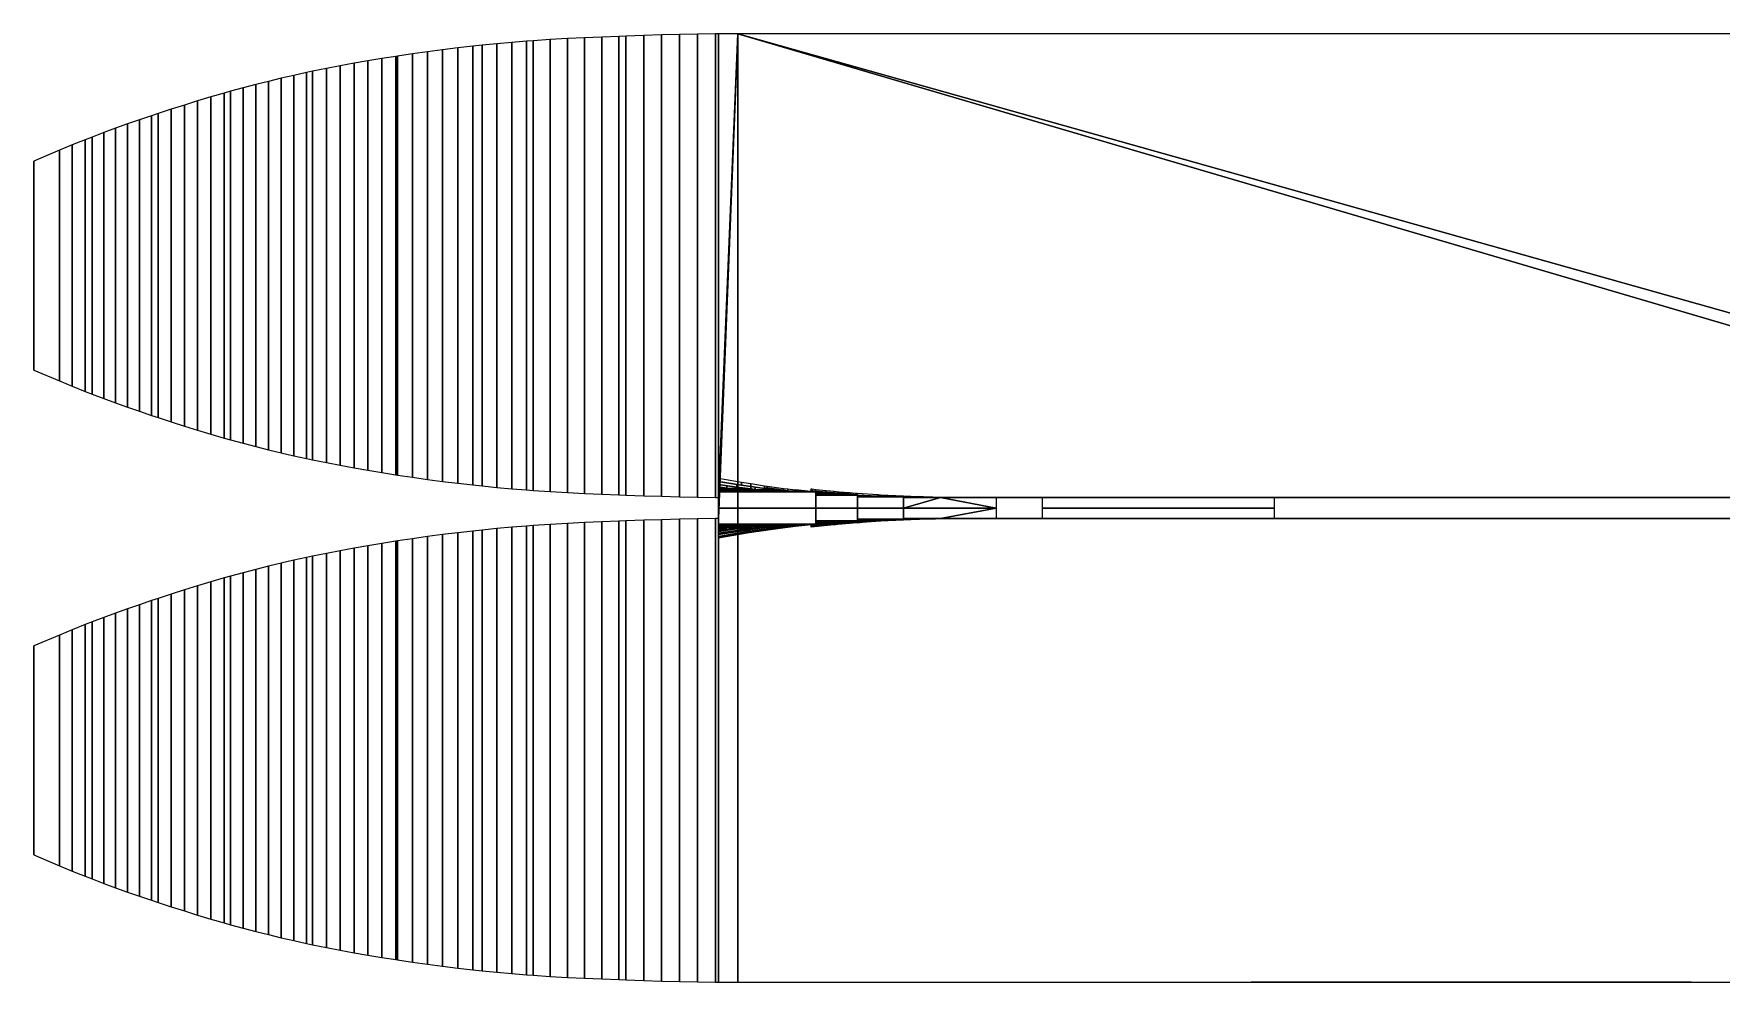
# Model space of a CAD drawing. Header units: millimetres. Extents: x -6 to 280, y -45 to 45.
# Drawn here: x -5.5 to 153.7, y -44.7 to 44.7 of the extents above; entities that cross this region are included whole.
import ezdxf

# ---------------------------------------------------------------- set-up
doc = ezdxf.new("R2010")
doc.units = ezdxf.units.MM
doc.header["$LTSCALE"] = 11.19290774743178

msp = doc.modelspace()

# ---------------------------------------------------------------- meshes
at = {"linetype": 'Continuous', "lineweight": 0}
mesh = msp.add_polyface(dxfattribs=at)
corners = [(34.48882139, 2.339723823000009, 24.98999999999999), (35.91388405999998, 2.178110616000015, 24.99), (35.91388405999999, 43.56188938000003, 24.99), (34.48882139, 43.40027618000001, 24.98999999999999), (35.91388405999999, -43.56188937999999, 24.99), (36.80500030999998, -43.65636467, 24.98999999999999), (36.80500030999998, -2.08363526799999, 24.99), (35.91388405999997, -2.178110615999985, 24.98999999999999), (36.80500030999998, 2.083635328000012, 24.99), (36.80500030999998, 43.65636473000001, 24.98999999999999), (38.19453858999999, -43.79345785999999, 24.98999999999999), (38.19453858999999, -1.946542143999991, 24.99), (38.19453858999999, 1.946542143999999, 24.99), (38.19453858999999, 43.79345786000001, 24.99), (39.58522799999999, -43.91809777000001, 24.99), (39.58522799999999, -1.821902225999986, 24.99), (39.58522799999999, 1.821902226000007, 24.98999999999999), (39.58522799999999, 43.91809777000001, 24.99), (40.97694049999998, -44.03014232, 24.99000000000001), (40.97694049999999, -1.709857683999982, 24.99), (40.97694049999999, 1.709857684000021, 24.99), (40.97694049999999, 44.03014232000002, 24.99), (41.60499953999999, -44.07652210999998, 24.99), (41.60499953999999, -1.663477893999985, 24.99), (41.60499953999999, 1.663477894000005, 24.99), (41.60499953999999, 44.07652211000001, 24.99), (43.22098245999999, -44.18427072999997, 24.98999999999999), (43.22098245999998, -1.555729268999981, 24.98999999999999), (43.22098245999998, 1.555729269000012, 24.98999999999999), (43.22098245999998, 44.18427073000002, 24.98999999999999), (44.83790375, -44.27735811000001, 24.98999999999999), (44.83790374999999, -1.46264188899999, 24.98999999999999), (44.83790375, 1.462641888999995, 24.98999999999999), (44.83790375, 44.27735811000004, 24.98999999999999), (46.45557510000001, -44.35835002000001, 24.99), (46.45557509999999, -1.381649978999992, 24.98999999999999), (46.45557509999999, 1.381649978999997, 24.98999999999999), (46.4555751, 44.35835002000002, 24.99), (48.07380822999997, -44.42981222999999, 24.98999999999999), (48.07380822999996, -1.310187767999988, 24.98999999999999), (48.07380822999997, 1.310187768000006, 24.98999999999999), (48.07380822999997, 44.42981223, 24.98999999999999), (49.69241484999997, -44.49431051999998, 24.98999999999999), (49.69241484999997, -1.245689483999987, 24.98999999999999), (49.69241484999998, 1.245689484000025, 24.98999999999999), (49.69241484999998, 44.49431052000003, 24.98999999999999), (50.34299849999999, -44.51884936999999, 24.99), (50.34299849999999, -1.221150630999994, 24.99000000000001), (50.34299849999998, 1.221150631000016, 24.98999999999999), (50.34299849999999, 44.51884936999999, 24.99), (52.03616521999999, -44.57965440000002, 24.99), (52.03616521999999, -1.160345596999985, 24.98999999999999), (52.03616521999999, 1.160345597000012, 24.98999999999999), (52.03616521999999, 44.57965440000003, 24.98999999999999), (53.72946684999998, -44.63418595999998, 24.99), (53.72946684999998, -1.105814043999994, 24.98999999999999), (53.72946684999999, 1.105814044000012, 24.99), (53.72946684999999, 44.63418596000002, 24.99), (55.42291864000001, -44.67985313000001, 24.99), (55.42291863999999, -1.060146866999984, 24.99), (55.42291864000001, 1.060146867000013, 24.99), (55.42291864, 44.67985313000004, 24.99), (57.11653579999999, -44.71406503999999, 24.99), (57.11653579999998, -1.025934962999993, 24.99), (57.11653579999999, 1.025934963000025, 24.99), (57.11653579999999, 44.71406504000001, 24.99), (58.81033355, -44.73423077, 24.98999999999999), (58.81033355, -1.005769226999996, 24.98999999999999), (58.81033354999999, 1.005769227000015, 24.98999999999999), (58.81033354999999, 44.73423076999999, 24.98999999999999), (59.08000183, -44.73597300000001, 24.99000000000001), (59.08000182999999, -1.004026990999988, 24.99), (59.08000182999999, 1.004027002000009, 24.99), (59.08000182999999, 44.73597301000002, 24.99)]
mesh.append_faces([[corners[k] for k in face] for face in [(0, 1, 2, 3), (4, 5, 6, 7), (1, 8, 9, 2), (5, 10, 11, 6), (8, 12, 13, 9), (10, 14, 15, 11), (12, 16, 17, 13), (14, 18, 19, 15), (16, 20, 21, 17), (18, 22, 23, 19), (20, 24, 25, 21), (22, 26, 27, 23), (24, 28, 29, 25), (26, 30, 31, 27), (28, 32, 33, 29), (30, 34, 35, 31), (32, 36, 37, 33), (34, 38, 39, 35), (36, 40, 41, 37), (38, 42, 43, 39), (40, 44, 45, 41), (42, 46, 47, 43), (44, 48, 49, 45), (46, 50, 51, 47), (48, 52, 53, 49), (50, 54, 55, 51), (52, 56, 57, 53), (54, 58, 59, 55), (56, 60, 61, 57), (58, 62, 63, 59), (60, 64, 65, 61), (62, 66, 67, 63), (64, 68, 69, 65), (66, 70, 71, 67), (68, 72, 73, 69)]])
mesh = msp.add_polyface(dxfattribs=at)
corners = [(59.08000183, -44.73597300000001, 24.99000000000001), (59.0804, -44.73597377, 24.99), (59.08039999999999, -1.004026216999989, 24.99), (59.08000182999999, -1.004026990999988, 24.99), (59.08000182999999, 1.004027002000009, 24.99), (59.0804, 1.00402700200001, 24.99), (59.0804, 44.73597378000002, 24.99), (59.08000182999999, 44.73597301000002, 24.99), (60.90715626, -44.73952492, 24.99), (60.90715626, 44.73952492000002, 24.99), (59.08039999999999, -1.004026216999989, 24.99), (59.0804, 1.00402700200001, 24.99), (216.3571999999999, -44.73949956388365, 24.99), (216.3571999999999, -1.00050079299998, 24.99000000000001), (216.3571999999999, -1.00050079299998, 24.99000000000001), (216.3571999999999, 1.000500793000015, 24.99), (216.3571999999999, 1.000500793000015, 24.99), (216.3571999999999, 44.73949956388415, 24.99), (218.5267448, -44.73949920999998, 24.99), (218.5267448, -1.00050079299998, 24.99000000000001), (218.5267448, 1.000500793000015, 24.99), (218.5267448, 44.73949921000049, 24.99), (218.5267477999999, -44.73949919463588, 24.99), (218.5267478, -1.000500792999985, 24.98999999999999), (218.5267478, 1.000500808364094, 24.98999999999999), (218.5267478, 44.73949921000003, 24.98999999999999), (219.7589052999999, -44.73318885999998, 24.98999999999999), (219.7589052999999, -1.006811137999999, 24.99), (219.7589052999999, 1.006811137999997, 24.99), (219.7589052999999, 44.73318886000002, 24.98999999999999), (220.9911949999999, -44.71422414999999, 24.98999999999999), (220.9911949999999, -1.025775847999987, 24.99), (220.9911949999999, 1.025775847999989, 24.99), (220.9911949999999, 44.71422415000001, 24.99), (222.2234324999999, -44.68258554999998, 24.99), (222.2234325, -1.057414447999992, 24.99), (222.2234325, 1.057414448000004, 24.99), (222.2234325, 44.68258555000001, 24.99), (223.4554359, -44.63825353999999, 24.99), (223.4554359, -1.101746463999985, 24.99000000000001), (223.4554359, 1.101746464000009, 24.99), (223.4554359, 44.63825353999999, 24.99), (224.6870236, -44.58120858000001, 24.99), (224.6870236, -1.158791417999995, 24.99), (224.6870236, 1.158791418000014, 24.99), (224.6870236, 44.58120858000001, 24.99), (225.0950012, -44.55949852000001, 24.99), (225.0950012, -1.180501483999985, 24.99), (225.0950012, 1.180501479000003, 24.99), (225.0950012, 44.55949851999999, 24.99), (226.3145989999999, -44.48623849999998, 24.98999999999999), (226.3145989999998, -1.253761500999985, 24.98999999999999), (226.3145989999999, 1.253761501000021, 24.98999999999999), (226.3145989999999, 44.48623850000001, 24.98999999999999), (227.5333789, -44.40045206000001, 24.99000000000001), (227.5333789000001, -1.339547943999989, 24.99000000000001), (227.5333789, 1.339547944000012, 24.99000000000001), (227.5333789, 44.40045206000002, 24.99), (228.7511635999999, -44.30211866, 24.99), (228.7511635999999, -1.437881338999981, 24.99), (228.7511635999999, 1.437881339000008, 24.99), (228.7511635999999, 44.30211866, 24.99), (229.9677757, -44.19121778, 24.99), (229.9677756999999, -1.548782221999985, 24.98999999999999), (229.9677757, 1.548782222000002, 24.98999999999999), (229.9677756999999, 44.19121778000002, 24.98999999999999)]
mesh.append_faces([[corners[k] for k in face] for face in [(0, 1, 2, 3), (4, 5, 6, 7), (1, 8, 9, 2), (2, 9, 9, 10), (10, 9, 9, 11), (11, 9, 9, 5), (5, 9, 9, 6), (8, 12, 13, 9), (9, 13, 14, 9), (9, 14, 15, 9), (9, 15, 16, 9), (9, 16, 17, 9), (12, 18, 19, 13), (16, 20, 21, 17), (18, 22, 23, 19), (20, 24, 25, 21), (22, 26, 27, 23), (24, 28, 29, 25), (26, 30, 31, 27), (28, 32, 33, 29), (30, 34, 35, 31), (32, 36, 37, 33), (34, 38, 39, 35), (36, 40, 41, 37), (38, 42, 43, 39), (40, 44, 45, 41), (42, 46, 47, 43), (44, 48, 49, 45), (46, 50, 51, 47), (48, 52, 53, 49), (50, 54, 55, 51), (52, 56, 57, 53), (54, 58, 59, 55), (56, 60, 61, 57), (58, 62, 63, 59), (60, 64, 65, 61)]])
mesh = msp.add_polyface(dxfattribs=at)
corners = [(-5.500000000000001, 22.87, 24.98999999999999), (-5.489999771000001, 13.01734400000001, 24.99000000000001), (-5.489999771000001, 32.72265600000001, 24.99), (-3.07803133, 11.99408049000001, 24.98999999999999), (-3.07803133, 33.74591951000001, 24.98999999999999), (-1.868273634000001, 11.49207556000001, 24.98999999999999), (-1.868273634000001, 34.24792444000001, 24.98999999999999), (-0.6539877528999998, 11.00162289000003, 24.99), (-0.6539877528999998, 34.73837711000003, 24.99), (4.497270611469872e-16, 10.74454749000002, 24.99), (4.497270611469872e-16, 34.99545251000001, 24.99), (1.110865782999999, 10.32061611000002, 24.99), (1.110865782999999, 35.41938389000002, 24.99), (2.226718635999998, 9.90961630600001, 24.98999999999999), (2.226718635999998, 35.83038369000002, 24.99), (3.346900904999999, 9.510078864000025, 24.99000000000001), (3.346900904999999, 36.22992114000002, 24.99), (4.470754931999998, 9.120534590000007, 24.99), (4.470754931999998, 36.61946541000002, 24.99), (5.597623061999997, 8.739514283000007, 24.98999999999999), (5.597623061999997, 37.00048572000001, 24.98999999999999), (6.223000025, 8.531548139000014, 24.99), (6.223000024999999, 37.20845194000005, 24.99), (6.223000024999999, -37.20845186, 24.99), (7.465811934, -37.61515738, 24.99), (7.465811934, -8.124842616999988, 24.99), (6.223000025, -8.531548064999996, 24.99), (7.465811934000001, 8.124842617000006, 24.99), (7.465811934, 37.61515738000004, 24.99), (8.711335580999998, 7.726892109000022, 24.99), (8.711335580999998, 38.01310788999999, 24.99), (9.959875191, 7.338909227000008, 24.98999999999999), (9.959875190999998, 38.40109077000003, 24.98999999999999), (11.21173497, 6.962106585000013, 24.99), (11.21173497, 38.77789341000002, 24.99), (12.46721912, 6.597696795000004, 24.98999999999999), (12.46721912, 39.14230320000003, 24.99), (13.06799984, 6.428438367999996, 24.99), (13.06799984, 39.31156168000001, 24.99), (14.2544932, 6.104313413000019, 24.98999999999999), (14.2544932, 39.63568659000001, 24.98999999999999), (15.44439641, 5.792591976999993, 24.98999999999999), (15.44439641, 39.94740802000003, 24.99), (16.63751389, 5.493123426000015, 24.99), (16.63751389, 40.24687657000003, 24.99), (17.8336501, 5.205757127000003, 24.99), (17.83365009999999, 40.53424286999999, 24.99), (19.03260949, 4.930342450000026, 24.99), (19.03260949, 40.80965755000003, 24.99), (20.2341965, 4.666728760000018, 24.98999999999999), (20.2341965, 41.07327124, 24.98999999999999), (20.80299949999999, 4.54619252700001, 24.98999999999999), (20.80299949999999, 41.19380747000003, 24.98999999999999), (22.10370802, 4.280574647000003, 24.99000000000001), (22.10370802, 41.45942535000003, 24.99000000000001), (23.40694353999999, 4.027872916000024, 24.98999999999999), (23.40694353999999, 41.71212708000004, 24.98999999999999), (24.71250785, 3.78751629300002, 24.99), (24.71250785, 41.95248371000003, 24.99000000000001), (26.02020275, 3.558933736000014, 24.98999999999999), (26.02020275, 42.18106626000002, 24.98999999999999), (27.32983003999999, 3.341554206000005, 24.98999999999999), (27.32983003999999, 42.39844579, 24.99), (28.64119150999999, 3.134806665000013, 24.99), (28.64119150999999, 42.60519334000001, 24.99), (28.80400085, 3.109869059000009, 24.99), (28.80400085, 42.63013094000003, 24.99000000000001), (30.22274404999999, 2.899250867999993, 24.99), (30.22274404999999, 42.84074912999999, 24.98999999999999), (31.64317767999999, 2.700529938999996, 24.98999999999999), (31.64317767999999, 43.03947006000002, 24.98999999999999), (33.06522802999999, 2.51394226000001, 24.99), (33.06522802999999, 43.22605774000001, 24.98999999999999), (34.48882139, 2.339723823000009, 24.98999999999999), (34.48882139, 43.40027618000001, 24.98999999999999)]
mesh.append_faces([[corners[k] for k in face] for face in [(0, 1, 2, 0), (1, 3, 4, 2), (3, 5, 6, 4), (5, 7, 8, 6), (7, 9, 10, 8), (9, 11, 12, 10), (11, 13, 14, 12), (13, 15, 16, 14), (15, 17, 18, 16), (17, 19, 20, 18), (19, 21, 22, 20), (23, 24, 25, 26), (21, 27, 28, 22), (27, 29, 30, 28), (29, 31, 32, 30), (31, 33, 34, 32), (33, 35, 36, 34), (35, 37, 38, 36), (37, 39, 40, 38), (39, 41, 42, 40), (41, 43, 44, 42), (43, 45, 46, 44), (45, 47, 48, 46), (47, 49, 50, 48), (49, 51, 52, 50), (51, 53, 54, 52), (53, 55, 56, 54), (55, 57, 58, 56), (57, 59, 60, 58), (59, 61, 62, 60), (61, 63, 64, 62), (63, 65, 66, 64), (65, 67, 68, 66), (67, 69, 70, 68), (69, 71, 72, 70), (71, 73, 74, 72)]])
mesh = msp.add_polyface(dxfattribs=at)
corners = [(59.08000183, 2.822999115, 7.925000191), (59.08000183, 2.49899965, 9.144000053), (61.2560333328125, 2.445926361578125, 7.925000191), (61.256889865, 2.15674942803125, 9.144000053015624), (62.14408589548286, 2.301557199759138, 7.925000190999999), (62.14515427010845, 2.026651229781499, 9.144000053043554), (63.4376161125, 2.102612118125, 7.925000191), (63.43882978, 1.84862778075, 9.144000053125), (63.68026935460199, 2.066897457861614, 7.925000190999999), (63.6810585843807, 1.893598148865271, 8.736424330395803), (63.68148722009904, 1.816860900761109, 9.144000053147002), (65.21927931301525, 1.853182357307179, 7.925000191), (65.21995755132417, 1.696244659446005, 8.736459910495102), (65.22034039996021, 1.628403308753207, 9.144000053348451), (65.6248912534375, 1.800741438609375, 7.925000191), (65.62568932168428, 1.611654430163324, 8.958271050118897), (66.30800495769394, 1.71631269833295, 7.925000191), (66.30842168255634, 1.58584093966924, 8.646207330683607), (67.81799984, 1.547999377, 7.925000191), (67.81799986001747, 1.542494329170511, 7.956002070030136)]
mesh.append_faces([[corners[k] for k in face] for face in [(0, 2, 3, 1), (2, 4, 5, 3), (4, 6, 7, 5), (6, 8, 9, 7), (7, 9, 10, 7), (8, 11, 12, 9), (9, 12, 13, 10), (11, 14, 15, 12), (12, 15, 15, 13), (14, 16, 17, 15), (16, 18, 19, 16), (16, 19, 19, 17)]])
mesh = msp.add_polyface(dxfattribs=at)
corners = [(59.08000183, 2.49899971, 9.144000053), (59.08000278, 2.220999892, 10.36299992), (60.81516782993536, 2.223635956630372, 9.144000052999997), (60.81598456997852, 1.976665849835098, 10.36299992), (62.14515433609359, 2.026651278277906, 9.144000053), (62.14641188724821, 1.803885979363387, 10.36299992), (62.55354066065031, 1.968927519022352, 9.144000053), (62.55489183987664, 1.753620732956595, 10.36299992), (63.68148731463297, 1.816860945470233, 9.144000053), (63.68232286409093, 1.699077625061193, 9.846373387700627), (63.73818534645648, 1.809515825819548, 9.144000053), (63.73899009996004, 1.696367321664727, 9.820455299947646), (65.22034051990002, 1.628403351106547, 9.144000053)]
mesh.append_faces([[corners[k] for k in face] for face in [(0, 2, 3, 1), (2, 4, 5, 3), (4, 6, 7, 5), (6, 8, 9, 7), (8, 10, 11, 9), (10, 12, 12, 11)]])
mesh = msp.add_polyface(dxfattribs=at)
corners = [(59.08000183, 2.220999832, 10.36299992), (59.08000278, 1.983000765, 11.58199978), (59.88894700019072, 2.104663865643779, 10.36299992), (59.88944316987261, 1.880979408936518, 11.58199978), (60.81598408529553, 1.976665727094168, 10.36299992), (60.81660782273567, 1.838052021214397, 11.15799502536979), (60.8884002679339, 1.966920379533111, 10.36299992), (60.88901721596748, 1.834603188358916, 11.1249150232202), (62.55489181989042, 1.753620560073014, 10.36299992)]
mesh.append_faces([[corners[k] for k in face] for face in [(0, 2, 3, 1), (2, 4, 5, 3), (4, 6, 7, 5), (6, 8, 8, 7)]])
mesh = msp.add_polyface(dxfattribs=at)
corners = [(59.08000183, 1.98300087, 11.58199978), (59.08000212120504, 1.916068127151989, 11.95208302005287), (59.8894431600762, 1.880979397636214, 11.58199978)]
mesh.append_faces([[corners[k] for k in face] for face in [(0, 2, 2, 1)]])
mesh = msp.add_polyface(dxfattribs=at)
corners = [(59.08039999999998, -1.917513992999999, 11.95200258999999), (59.0804, 1.917514047, 11.95200259), (59.0804, -1.809093371000001, 12.56506173), (59.0804, 1.809093489444257, 12.56506173), (59.08039999999999, -1.809093147390666, 12.56506305), (59.0804, 1.809093256000001, 12.56506305), (59.0804, -1.76895578, 12.80200005), (59.08039999999999, 1.768955945999999, 12.80200005), (59.08039999999999, -1.650954933, 13.52699753), (59.0804, 1.650954933, 13.52699753), (59.08039999999999, -1.576963157, 14.02099991), (59.08039999999998, 1.576963097999999, 14.02099991), (59.08039999999998, -1.48626055, 14.70212895999999), (59.0804, 1.486260549999999, 14.70212896), (59.0804, -1.422968651, 15.23999977), (59.0804, 1.42296868, 15.23999977), (59.08039999999998, -1.341158522, 16.02996809999999), (59.08039999999998, 1.341158522, 16.02996809999999), (59.0804, -1.301974085, 16.45899963), (59.0804, 1.301974159, 16.45899963), (59.08040000000002, -1.253162389390591, 17.05900002), (59.08040000000001, 1.253163073, 17.05900002), (59.08039999999999, -1.253161536, 17.05901051), (59.08039999999999, 1.253162341176431, 17.05901051), (59.0804, -1.209979258, 17.67799949999999), (59.0804, 1.20997924, 17.67799949999999), (59.08039999999999, -1.192820031174938, 17.98050453), (59.0804, 1.191441878, 17.98050453), (59.0804, -1.157946667, 18.59529727), (59.08040000000001, 1.15897134499194, 18.59529727), (59.0804, -1.14298391, 18.89800072), (59.08040000000001, 1.142983937000001, 18.89800072), (59.0804, -1.135705189, 19.05082871), (59.0804, 1.135705189, 19.05082871), (59.0804, -1.090987825, 20.11700055), (59.08039999999999, 1.090987824, 20.11700055), (59.0804, -1.086297332, 20.25052028), (59.0804, 1.086297332000001, 20.25052028), (59.08039999999999, -1.054989892, 21.33600043999999), (59.0804, 1.054989928, 21.33600044), (59.08039999999999, -1.028993312, 22.55500029999999), (59.08039999999999, 1.028993307, 22.5550003), (59.08040000000001, -1.025296859, 22.75730645), (59.0804, 1.025296859, 22.75730644999999), (59.0804, -1.011995987000001, 23.77400017), (59.0804, 1.011995988, 23.77400017), (59.0804, -1.004024746779851, 24.99), (59.0804, -1.003998529, 24.98999999999999), (59.0804, -1.003998529, 24.98999999999999), (59.0804, 1.004024747000001, 24.99), (59.0804, -1.003998529, 24.99399947999999)]
mesh.append_faces([[corners[k] for k in face] for face in [(0, 2, 3, 1), (2, 4, 5, 3), (4, 6, 7, 5), (6, 8, 9, 7), (8, 10, 11, 9), (10, 12, 13, 11), (12, 14, 15, 13), (14, 16, 17, 15), (16, 18, 19, 17), (18, 20, 21, 19), (20, 22, 23, 21), (22, 24, 25, 23), (24, 26, 27, 25), (26, 28, 29, 27), (28, 30, 31, 29), (30, 32, 33, 31), (32, 34, 35, 33), (34, 36, 37, 35), (36, 38, 39, 37), (38, 40, 41, 39), (40, 42, 43, 41), (42, 44, 45, 43), (44, 46, 47, 45), (45, 47, 48, 45), (45, 48, 49, 45), (46, 50, 50, 47)]])
mesh = msp.add_polyface(dxfattribs=at)
corners = [(59.08039999868253, 9.947554932554506e-18, 11.9520025871192), (68.27500152974994, 1.053837735392332e-13, 7.747000217453214), (59.08039999868251, 1.533747404, 11.9520025871192), (68.27500153012815, 1.533747403999999, 7.747000217280243), (59.08039999868251, 1.539233730500003, 11.9520025871192), (67.9830922681984, 1.539233730500003, 7.880500199042629), (59.08039999868251, 1.545031912, 11.9520025871192), (67.70262554113233, 1.545031912, 8.008767122475934), (59.0803999986825, 1.580423911, 11.9520025871192), (66.4639988188942, 1.580423911, 8.575233029581984), (59.0803999986825, 1.628403353, 11.9520025871192), (65.22034050910555, 1.628403353, 9.144000052044227), (59.0803999986825, 1.641305434, 11.9520025871192), (64.92447533965012, 1.641305434, 9.279309204234945), (59.08039999868252, 1.753620558, 11.9520025871192), (62.55489183649475, 1.753620558, 10.36299991233543), (59.08039999868251, 1.880979396999999, 11.9520025871192), (59.88944315837558, 1.880979397, 11.58199977644803), (59.08039999868252, 1.91604994799971, 11.9520025871192)]
mesh.append_faces([[corners[k] for k in face] for face in [(0, 2, 3, 1), (2, 4, 5, 3), (4, 6, 7, 5), (6, 8, 9, 7), (8, 10, 11, 9), (10, 12, 13, 11), (12, 14, 15, 13), (14, 16, 17, 14), (14, 17, 17, 15), (16, 18, 18, 17)]])
mesh = msp.add_polyface(dxfattribs=at)
corners = [(67.81800079, 1.807000275, 6.705999851), (67.81800079, 1.66730124975, 7.313322648375), (67.81800079, 1.547999511, 7.925000191), (67.8857558323928, 1.799021597631094, 6.705999851), (67.88577633980059, 1.61800826950853, 7.516785738759401), (67.88578904992602, 1.541062534251822, 7.925000191), (68.27482217034687, 1.754202995628344, 6.705999850999999), (68.27493596502512, 1.600513328319912, 7.398605973770476), (68.2750013999413, 1.533747409412179, 7.747000253893163), (69.2413411253703, 1.650003475652318, 6.705999851), (69.24167144874234, 1.504945434557482, 7.398643893061111), (69.2418565869988, 1.442592525292623, 7.746927531005907), (69.99659228375, 1.575358903109375, 6.705999851), (69.99706409093763, 1.437396781352769, 7.398747349943246), (69.99732366125822, 1.378555314750738, 7.746969918427345), (70.48426808154777, 1.530171191552604, 6.705999851000001), (70.48481603275158, 1.396952712663267, 7.398819061360659), (70.48511408003014, 1.340418748398514, 7.747000218060544), (71.45097857415873, 1.447240941220782, 6.705999850999999), (71.45163683551247, 1.323790230177775, 7.398926173524757), (71.45198732899217, 1.271945665925813, 7.746999774549109), (72.03655774900018, 1.401100984225581, 6.705999851), (72.03761936947129, 1.234868331473515, 7.747000060403328), (72.18002844, 1.390248435625, 6.705999851), (72.18109734939853, 1.226272821215166, 7.746989504592941), (74.14342888105661, 1.258420143499292, 6.705999851), (74.14434957012719, 1.12673115577578, 7.746850766870301), (74.36695027375, 1.245263818828125, 6.705999851), (74.36782231117458, 1.117413940614604, 7.746865316315919), (76.5559988, 1.133999999, 6.705999851), (76.5559996200812, 1.045579569443649, 7.747000107025954)]
mesh.append_faces([[corners[k] for k in face] for face in [(0, 3, 4, 1), (1, 4, 5, 2), (3, 6, 7, 4), (4, 7, 8, 4), (4, 8, 8, 5), (6, 9, 10, 7), (7, 10, 11, 8), (9, 12, 13, 10), (10, 13, 14, 11), (12, 15, 16, 13), (13, 16, 17, 14), (15, 18, 19, 16), (16, 19, 20, 17), (18, 21, 22, 19), (19, 22, 22, 20), (21, 23, 24, 22), (23, 25, 26, 24), (25, 27, 28, 26), (27, 29, 30, 28)]])
mesh = msp.add_polyface(dxfattribs=at)
corners = [(67.81800079, 1.547999496, 7.925000191), (67.81800081986097, 1.542494434641557, 7.956002118759893), (67.88578917989693, 1.541062505956948, 7.925000191)]
mesh.append_faces([[corners[k] for k in face] for face in [(0, 2, 2, 1)]])
mesh = msp.add_polyface(dxfattribs=at)
corners = [(68.27500153, 4.119968255444918e-18, 7.747000217080115), (72.1867981, 5.963111948670274e-18, 7.747000217999985), (68.27500153000001, 1.225933763, 7.747000217870009), (72.1867981, 1.225933763, 7.747000217999998), (68.27500153, 1.262905323, 7.747000217890695), (71.59017036000002, 1.262905323, 7.747000217999428), (68.27500153000001, 1.340418748, 7.747000217929237), (70.48511407999999, 1.340418748, 7.747000217993591), (68.27500153000001, 1.430405005, 7.747000217964668), (69.3800578, 1.430405005, 7.747000217986562), (68.27500153, 1.533747404, 7.747000217991086)]
mesh.append_faces([[corners[k] for k in face] for face in [(0, 2, 3, 1), (2, 4, 5, 3), (4, 6, 7, 5), (6, 8, 9, 6), (6, 9, 9, 7), (8, 10, 10, 9)]])
mesh = msp.add_polyface(dxfattribs=at)
corners = [(72.18679810000002, -7.318364664277155e-18, 7.747000217183382), (76.55560303, 2.126917348840851e-14, 7.747000216247629), (72.1867981, 1.045589606, 7.747000217928653), (76.55560302999999, 1.045589606, 7.747000216992899), (72.18679809999999, 1.060027207, 7.747000217929696), (76.02213428999998, 1.060027207, 7.747000216998504), (72.18679809999999, 1.102603102, 7.74700021793217), (74.74368888999999, 1.102603102, 7.747000217072246), (72.18679809999999, 1.157472116, 7.747000217934222), (73.46524349000003, 1.157472116000001, 7.74700021733989), (72.18679809999999, 1.225933763, 7.747000217935444)]
mesh.append_faces([[corners[k] for k in face] for face in [(0, 2, 3, 1), (2, 4, 5, 3), (4, 6, 7, 5), (6, 8, 9, 6), (6, 9, 9, 7), (8, 10, 10, 9)]])
mesh = msp.add_polyface(dxfattribs=at)
corners = [(76.55560302999997, -2.298508605669269e-17, 7.747000217346934), (85.29320525999998, 1.951563910473908e-18, 7.747000251525479), (76.55560303, 1.000500793999999, 7.747000237560353), (80.03917070999995, 1.000500793999999, 7.747000251112529), (80.03917070999995, 1.000500793999999, 7.747000251112529), (85.29320417, 1.000500793999999, 7.747000271500637), (76.55560303, 1.006977835999999, 7.747000237688601), (78.73219738999997, 1.006977835999999, 7.74700024618692), (76.55560303, 1.026181235, 7.747000238068138), (77.42061199999999, 1.026181235, 7.747000241467071), (76.55560303000001, 1.045589605999997, 7.747000238450636)]
mesh.append_faces([[corners[k] for k in face] for face in [(0, 2, 3, 0), (0, 3, 4, 1), (1, 4, 5, 1), (2, 6, 7, 3), (6, 8, 9, 6), (6, 9, 9, 7), (8, 10, 10, 9)]])
mesh = msp.add_polyface(dxfattribs=at)
corners = [(80.03917076298119, 1.000500794194433, 7.747000189992467), (81.05427903077604, 1.000500797520569, 7.213931527109541), (82.08757734, 1.000500801, 6.705999851), (78.30176599623789, 1.011900267072393, 7.746954711018843), (78.97724210888579, 1.026738206075956, 7.047429582617518), (79.32145755125, 1.036774900125, 6.705999850875), (77.42061200000632, 1.026181235325136, 7.74700021701384), (77.92385318429915, 1.079379284021315, 6.705999850573606), (76.55599996813771, 1.04557954091251, 7.747000216996993), (76.55599984, 1.13399994, 6.70599985)]
mesh.append_faces([[corners[k] for k in face] for face in [(0, 3, 4, 1), (1, 4, 5, 2), (3, 6, 7, 4), (4, 7, 7, 5), (6, 8, 9, 7)]])
mesh = msp.add_polyface(dxfattribs=at)
corners = [(109.3219983, 1.000500792999997, 7.747000216999999), (109.3219967, 1.000500793, 6.705999851), (80.03916074691921, 1.000500793, 7.74700566100358), (81.0542742065771, 1.000500793, 7.21393411800399), (82.08757782, 1.000500793, 6.705999851)]
mesh.append_faces([[corners[k] for k in face] for face in [(0, 2, 3, 0), (0, 3, 4, 1)]])
mesh = msp.add_polyface(dxfattribs=at)
corners = [(89.66200256, -1.962297511981514e-15, 7.747000217), (111.5060043, -3.937930710684601e-15, 7.747000216999998), (89.66200256, 1.000500987, 7.747000217), (111.5060043, 1.000500955, 7.747000216999999)]
mesh.append_faces([[corners[k] for k in face] for face in [(0, 2, 3, 1)]])
mesh = msp.add_polyface(dxfattribs=at)
corners = [(89.66200256000002, -1.000500987, 7.747000216999998), (111.5060043, -1.000500955, 7.747000216999999), (89.66200255999999, 2.775557561562891e-17, 7.747000217), (111.5060043, 2.775557561562891e-17, 7.747000217000001)]
mesh.append_faces([[corners[k] for k in face] for face in [(0, 2, 3, 1)]])
mesh = msp.add_polyface(dxfattribs=at)
corners = [(109.3219986, 1.000500793, 2.437999964), (109.3219986, 1.000500793, 7.747000216999998), (150.8249969, 1.000500793, 2.437999964), (150.8249969, 1.000500793, 7.747000348000018)]
mesh.append_faces([[corners[k] for k in face] for face in [(0, 2, 3, 1)]])
mesh = msp.add_polyface(dxfattribs=at)
corners = [(150.8249969, 1.000500793, 6.705999851), (150.8249937, 1.000500793000003, 7.747000412000001), (183.7947388, 1.000500793, 6.705999851), (185.5178401366047, 1.000500793, 7.214175279981459), (187.2173354467515, 1.000500793, 7.747008543986526)]
mesh.append_faces([[corners[k] for k in face] for face in [(0, 2, 3, 1), (1, 3, 4, 1)]])
mesh = msp.add_polyface(dxfattribs=at)
corners = [(59.08000183, -2.822999115, 7.925000191), (61.25603333281249, -2.445926361578127, 7.925000191000001), (63.4376161125, -2.102612118125, 7.925000191), (65.62489125343751, -1.800741438609374, 7.925000191000001), (67.81799984, -1.547999377, 7.925000191), (59.08000183000001, -2.814124674331928, 7.955979257323176), (61.98263194105743, -2.319585995956115, 7.955989418079492), (64.89518633965483, -1.889609320412001, 7.955993595439707), (66.35528978388469, -1.704550358495576, 7.955996797435056), (67.81799986452391, -1.542494247039571, 7.95600253208791), (59.08000183000001, -2.677010338024651, 8.451126136699159), (61.62416212294015, -2.256264483305585, 8.451209431463141), (64.17560764105016, -1.883469935129001, 8.451254632603398), (66.73453541659937, -1.571555219519945, 8.451333090809062), (59.08000183, -2.49899965, 9.144000053), (62.14515426997391, -2.02665122980074, 9.144000053043557), (63.68148721997551, -1.816860900777145, 9.144000053147002), (65.2203403899766, -1.62840330989965, 9.14400005334845)]
mesh.append_faces([[corners[k] for k in face] for face in [(0, 5, 6, 1), (1, 6, 6, 2), (2, 6, 7, 3), (3, 7, 8, 3), (3, 8, 9, 4), (5, 10, 11, 6), (6, 11, 12, 7), (7, 12, 13, 8), (8, 13, 13, 9), (10, 14, 15, 11), (11, 15, 16, 12), (12, 16, 17, 12), (12, 17, 17, 13)]])
mesh = msp.add_polyface(dxfattribs=at)
corners = [(59.08039999868251, -1.916050020999999, 11.95200258711919), (59.08039999868252, -1.880979411, 11.9520025871192), (59.88944315837557, -1.880979411, 11.58199977644802), (59.0803999986825, -1.753620734, 11.95200258711921), (62.55489183649475, -1.753620734000001, 10.36299991233544), (59.0803999986825, -1.739085255, 11.95200258711922), (62.85228361916145, -1.739085254999999, 10.22699258816647), (59.08039999868247, -1.628403296, 11.95200258711923), (65.22034050910557, -1.628403296, 9.144000052044232), (59.08039999868245, -1.623466349000001, 11.95200258711922), (65.33666267912758, -1.623466349000001, 9.090801988092355), (59.08039999868245, -1.576538133, 11.95200258711923), (66.57986905925426, -1.576538133, 8.52224164836939), (59.08039999868245, -1.542494438, 11.95200258711923), (67.81800081996597, -1.542494438, 7.956002103925613), (59.08039999868244, -1.541062521, 11.95200258711923), (67.88578918089664, -1.541062521, 7.925000192960594), (59.08039999868245, -1.533747404000001, 11.95200258711924), (68.27500153012815, -1.533747404, 7.74700021728024), (59.08039999868211, -4.801714581503803e-14, 11.95200258711939), (68.27500152974994, -8.326672684688674e-17, 7.74700021745321)]
mesh.append_faces([[corners[k] for k in face] for face in [(0, 1, 2, 0), (1, 3, 3, 2), (2, 3, 4, 2), (3, 5, 6, 4), (5, 7, 8, 6), (7, 9, 10, 8), (9, 11, 12, 10), (11, 13, 14, 12), (13, 15, 16, 14), (15, 17, 18, 16), (17, 19, 20, 18)]])
mesh = msp.add_polyface(dxfattribs=at)
corners = [(67.81800079, -1.807000275, 6.705999851), (69.99659228374999, -1.575358903109374, 6.705999850999999), (72.18002844, -1.390248435624999, 6.705999851), (74.36695027375, -1.245263818828124, 6.705999851), (76.5559988, -1.133999999, 6.705999851), (67.81800079, -1.66730124975, 7.313322648375), (69.27008324400462, -1.518582263018519, 7.313509747652778), (70.72444154203706, -1.392580319106482, 7.313737295597224), (73.6382588912963, -1.200675674685185, 7.314252427902778), (76.55599928, -1.075483546375, 7.314745426125), (67.81800079, -1.580730354747454, 7.746305447438795), (69.27031378221793, -1.440159349813695, 7.746386824777444), (70.72482727230437, -1.322650548420747, 7.746492141828624), (73.6386784278319, -1.149287994121673, 7.746744061443611), (76.55599962008122, -1.045579567579014, 7.747000139033835), (67.81800079000001, -1.580705080410178, 7.746439904727948), (70.19336712750594, -1.362993030483576, 7.746585744666916), (72.57386039012097, -1.203720058384498, 7.746782584712977), (74.95753934642232, -1.094660352218078, 7.746997096327953), (67.81800079, -1.580695259860687, 7.746492150609672), (70.00741891608502, -1.377795764120733, 7.746624283015065), (72.20132248557906, -1.225100134662156, 7.746801956019671), (74.39819095923711, -1.116165314924579, 7.746999070256894), (67.81800079, -1.580657699804934, 7.746691979510412), (69.2722096715703, -1.439926417649017, 7.746773323364557), (70.72862413447189, -1.322315129580988, 7.746878619720338), (72.18679810001464, -1.225933763247108, 7.747000219031686), (67.81800079, -1.580626135977401, 7.746859915887612), (70.1147589847152, -1.369144251349385, 7.746999646863984), (67.81800079, -1.580603989166883, 7.746977753576972), (68.27500139994133, -1.53374740941218, 7.747000253893162), (67.81800079, -1.547999511, 7.925000191), (67.88578905992418, -1.541062533232708, 7.925000191000001)]
mesh.append_faces([[corners[k] for k in face] for face in [(0, 5, 6, 1), (1, 6, 7, 1), (1, 7, 8, 2), (2, 8, 8, 3), (3, 8, 9, 4), (5, 10, 11, 6), (6, 11, 12, 7), (7, 12, 13, 8), (8, 13, 14, 9), (10, 15, 16, 11), (11, 16, 16, 12), (12, 16, 17, 13), (13, 17, 18, 13), (13, 18, 18, 14), (15, 19, 20, 16), (16, 20, 21, 17), (17, 21, 22, 18), (19, 23, 24, 20), (20, 24, 25, 20), (20, 25, 26, 21), (21, 26, 26, 22), (23, 27, 28, 24), (24, 28, 28, 25), (25, 28, 28, 26), (27, 29, 30, 27), (27, 30, 30, 28), (29, 31, 32, 29), (29, 32, 32, 30)]])
mesh = msp.add_polyface(dxfattribs=at)
corners = [(67.81800079, -1.547999496, 7.925000191), (67.88578917999476, -1.541062505946974, 7.925000191000001), (67.81800081991726, -1.542494351191382, 7.956002590857074)]
mesh.append_faces([[corners[k] for k in face] for face in [(0, 2, 2, 1)]])
mesh = msp.add_polyface(dxfattribs=at)
corners = [(68.27500153, -1.533747404, 7.747000217999835), (68.27500153, -1.476239270000001, 7.747000217999315), (68.87162927000001, -1.476239270000001, 7.747000218003223), (68.27500152999998, -1.38021856, 7.747000217997104), (69.97668553999999, -1.38021856, 7.7470002180518), (68.27500153, -1.29707526, 7.747000217993209), (71.08174182000002, -1.29707526, 7.74700021818467), (68.27500152999998, -1.225933763, 7.747000217987918), (72.1867981, -1.225933763, 7.747000218415459), (68.27500153, -5.551115123125784e-17, 7.747000217222825), (72.18679809999999, -5.551115123125783e-17, 7.747000218000167)]
mesh.append_faces([[corners[k] for k in face] for face in [(0, 1, 2, 0), (1, 3, 3, 2), (2, 3, 4, 2), (3, 5, 6, 4), (5, 7, 8, 6), (7, 9, 10, 8)]])
mesh = msp.add_polyface(dxfattribs=at)
corners = [(72.18679809999999, -1.225933763, 7.746998764392031), (72.18679810000002, -1.195629531000001, 7.746998800296462), (72.72026683000003, -1.195629531000001, 7.746998778580314), (72.18679809999999, -1.132998840999999, 7.746998874508139), (73.99871222999997, -1.132998840999999, 7.746998800746477), (72.1867981, -1.083415540000001, 7.746998933265888), (75.27719944999998, -1.083415540000001, 7.74699880743939), (72.18679809999998, -1.045579541, 7.746998978105961), (76.55599996999999, -1.045579541, 7.746998800160246), (72.1867981, -1.514066649832558e-14, 7.747000217466502), (76.55560303, -5.689893001203927e-16, 7.747000039453942)]
mesh.append_faces([[corners[k] for k in face] for face in [(0, 1, 2, 0), (1, 3, 3, 2), (2, 3, 4, 2), (3, 5, 6, 4), (5, 7, 8, 6), (7, 9, 10, 8)]])
mesh = msp.add_polyface(dxfattribs=at)
corners = [(76.55599996999996, -1.045579541, 7.747000238452186), (76.55598956985992, -1.018184535, 7.747000237911921), (77.87074114999999, -1.018184535, 7.747000243064704), (76.55598392234515, -1.003308418, 7.747000237617638), (79.18071584999997, -1.003308418, 7.747000247850445), (76.55598285656053, -1.000501035000037, 7.747000237562031), (80.03917078000002, -1.000501035000037, 7.747000251112718), (80.03917078000002, -1.000501035000037, 7.747000251112718), (85.29320417000002, -1.000501035000037, 7.747000271500831), (76.55560303, -1.970645868709652e-15, 7.747000217346951), (85.29320526000001, -1.387778780781446e-17, 7.747000251525496)]
mesh.append_faces([[corners[k] for k in face] for face in [(0, 1, 2, 0), (1, 3, 4, 2), (3, 5, 6, 4), (5, 9, 10, 6), (6, 10, 10, 7), (7, 10, 10, 8)]])
mesh = msp.add_polyface(dxfattribs=at)
corners = [(80.03917071619033, -1.000500794194408, 7.74700021698435), (80.04273195521958, -1.000500794206979, 7.745068598952746), (79.28813210192435, -1.002652552889713, 7.746997180944019), (80.04423621799502, -1.000500794212285, 7.744252817565079), (78.97634649127863, -1.004794790381236, 7.746993253838374), (80.05613713129799, -1.000500794254206, 7.737801551027072), (77.72268879241994, -1.020767958719435, 7.743947699360957), (76.55599996813761, -1.045579574933639, 7.746999632998222), (81.05427900729735, -1.000500797520103, 7.213931540009708), (78.05528207818102, -1.038351272713007, 7.224927450595681), (76.55599990461123, -1.082439786661246, 7.230317000485756), (82.08757734, -1.000500801, 6.705999851), (79.32145755124999, -1.036774900125, 6.705999850874999), (76.55599984, -1.13399994, 6.70599985)]
mesh.append_faces([[corners[k] for k in face] for face in [(0, 1, 2, 0), (1, 3, 4, 2), (3, 5, 5, 4), (4, 5, 6, 4), (4, 6, 7, 4), (5, 8, 9, 6), (6, 9, 10, 7), (8, 11, 12, 9), (9, 12, 13, 10)]])
mesh = msp.add_polyface(dxfattribs=at)
corners = [(80.03916074692052, -1.000500793, 7.747005661002872), (109.3219983313878, -1.000500793, 7.747000217010237), (80.05677560593915, -1.000500793, 7.737455621845679), (109.3219981416429, -1.000500793, 7.624883949284789), (80.29196483496693, -1.000500793, 7.610970339002381), (109.3219974103294, -1.000500793, 7.165441900158013), (81.18216824051001, -1.000500793, 7.149221696047069), (109.3219967, -1.000500793, 6.705999850999999), (82.08757782, -1.000500793, 6.705999851)]
mesh.append_faces([[corners[k] for k in face] for face in [(0, 1, 2, 0), (1, 3, 4, 2), (3, 5, 6, 4), (5, 7, 8, 6)]])
mesh = msp.add_polyface(dxfattribs=at)
corners = [(109.3219986, -1.000500793, 2.437999964), (150.8249969, -1.000500793, 2.437999964000007), (109.3219986, -1.000500793, 7.747000217000002), (150.8249969, -1.000500793, 7.747000217)]
mesh.append_faces([[corners[k] for k in face] for face in [(0, 2, 3, 1)]])
mesh = msp.add_polyface(dxfattribs=at)
corners = [(150.8249969, -1.000500793, 6.705999851), (183.7947388, -1.000500793, 6.705999851), (150.8249952995581, -1.000500793, 7.231747998156725), (185.5178401366048, -1.000500793, 7.214175279981461), (150.8249936691716, -1.000500793, 7.747000218009321), (187.1832766461741, -1.000500793, 7.736008618682594), (187.2173354, -1.000500792999996, 7.747008543999998)]
mesh.append_faces([[corners[k] for k in face] for face in [(0, 2, 3, 1), (2, 4, 5, 3), (4, 6, 6, 5)]])
mesh = msp.add_polyface(dxfattribs=at)
corners = [(-5.499999999999999, -22.87, 24.99), (-5.489999771000001, -32.72265600000001, 24.99), (-5.489999771, -13.01734399999999, 24.99), (-3.07803133, -33.74591950999999, 24.99), (-3.07803133, -11.99408048999998, 24.99), (-1.868273634000001, -34.24792443999999, 24.98999999999999), (-1.868273634000001, -11.49207555999999, 24.98999999999999), (-0.6539877528999998, -34.73837711000001, 24.99000000000001), (-0.6539877528999998, -11.00162288999999, 24.99000000000001), (4.497270611469871e-16, -34.99545251, 24.99), (4.497270611469871e-16, -10.74454748999999, 24.99), (1.110865782999999, -35.41938388999998, 24.99), (1.110865782999999, -10.32061610999999, 24.99), (2.226718635999998, -35.83038368999998, 24.98999999999999), (2.226718635999998, -9.909616305999984, 24.99), (3.346900905, -36.22992114000001, 24.99000000000001), (3.346900904999999, -9.510078863999997, 24.99), (4.470754931999999, -36.61946541, 24.99), (4.470754931999999, -9.12053458999999, 24.99), (5.597623061999998, -37.00048571999999, 24.99), (5.597623061999998, -8.739514283000004, 24.99), (6.223000024999999, -37.20845186, 24.99), (6.223000025, -8.531548064999996, 24.99), (7.465811934, -37.61515738, 24.99), (8.711335580999998, -38.01310789000001, 24.99), (8.711335580999998, -7.726892108999992, 24.99), (7.465811934, -8.124842616999988, 24.99), (9.959875190999997, -38.40109077, 24.98999999999999), (9.959875190999998, -7.338909226999991, 24.98999999999999), (11.21173497, -38.77789341000001, 24.99), (11.21173497, -6.962106584999987, 24.98999999999999), (12.46721912, -39.14230319999997, 24.99), (12.46721912, -6.597696795000002, 24.99), (13.06799984, -39.31156162999999, 24.99), (13.06799984, -6.428438315999992, 24.99), (14.2544932, -39.63568659000001, 24.98999999999999), (14.2544932, -6.104313412999996, 24.99), (15.44439641, -39.94740802, 24.98999999999999), (15.44439640999999, -5.792591976999985, 24.98999999999999), (16.63751389, -40.24687656999998, 24.99), (16.63751389, -5.493123425999995, 24.99), (17.83365009999999, -40.53424286999999, 24.99), (17.83365009999999, -5.205757126999986, 24.99), (19.03260949, -40.80965755, 24.99), (19.03260949, -4.930342449999989, 24.99), (20.2341965, -41.07327123999998, 24.98999999999999), (20.2341965, -4.666728759999995, 24.98999999999999), (20.80299949999999, -41.19380747, 24.98999999999999), (20.8029995, -4.546192526999993, 24.99), (22.10370802, -41.45942534999999, 24.99000000000001), (22.10370802, -4.280574646999995, 24.99), (23.40694353999999, -41.71212708, 24.98999999999999), (23.40694353999999, -4.027872915999992, 24.98999999999999), (24.71250785, -41.95248371000001, 24.99000000000001), (24.71250785000001, -3.787516292999991, 24.99000000000001), (26.02020274999999, -42.18106625999999, 24.98999999999999), (26.02020274999999, -3.558933735999987, 24.98999999999999), (27.32983003999999, -42.39844578999998, 24.98999999999999), (27.32983003999998, -3.341554205999996, 24.98999999999999), (28.64119150999999, -42.60519334, 24.99), (28.64119150999999, -3.134806664999983, 24.99), (28.80400085, -42.63013094000001, 24.99000000000001), (28.80400084999999, -3.109869058999991, 24.98999999999999), (30.22274405, -42.84074912999998, 24.99000000000001), (30.22274404999999, -2.899250867999984, 24.99), (31.64317767999999, -43.03947005999998, 24.98999999999999), (31.64317768, -2.700529938999991, 24.99), (33.06522802999999, -43.22605773999999, 24.98999999999999), (33.06522802999998, -2.513942259999984, 24.98999999999999), (34.48882139000001, -43.40027618000002, 24.99), (34.48882139000001, -2.339723822999989, 24.99), (35.91388405999999, -43.56188937999999, 24.99), (35.91388405999997, -2.178110615999985, 24.98999999999999)]
mesh.append_faces([[corners[k] for k in face] for face in [(0, 1, 2, 0), (1, 3, 4, 2), (3, 5, 6, 4), (5, 7, 8, 6), (7, 9, 10, 8), (9, 11, 12, 10), (11, 13, 14, 12), (13, 15, 16, 14), (15, 17, 18, 16), (17, 19, 20, 18), (19, 21, 22, 20), (23, 24, 25, 26), (24, 27, 28, 25), (27, 29, 30, 28), (29, 31, 32, 30), (31, 33, 34, 32), (33, 35, 36, 34), (35, 37, 38, 36), (37, 39, 40, 38), (39, 41, 42, 40), (41, 43, 44, 42), (43, 45, 46, 44), (45, 47, 48, 46), (47, 49, 50, 48), (49, 51, 52, 50), (51, 53, 54, 52), (53, 55, 56, 54), (55, 57, 58, 56), (57, 59, 60, 58), (59, 61, 62, 60), (61, 63, 64, 62), (63, 65, 66, 64), (65, 67, 68, 66), (67, 69, 70, 68), (69, 71, 72, 70)]])
mesh = msp.add_polyface(dxfattribs=at)
corners = [(59.08000183, -2.49899971, 9.144000053), (62.14515433111811, -2.026651278989413, 9.144000053000003), (63.68148730715754, -1.816860946440605, 9.144000053), (65.2203405099164, -1.628403352252991, 9.144000053), (59.08000225604998, -2.3702123732423, 9.684937941597621), (62.38131192216815, -1.890520640853711, 9.685133887467853), (64.03612279997468, -1.682146879786254, 9.68524730496668), (59.08000278, -2.220999892, 10.36299992), (60.81598457993393, -1.976665848492762, 10.36299992), (62.55489185994336, -1.75362073052093, 10.36299992)]
mesh.append_faces([[corners[k] for k in face] for face in [(0, 4, 5, 1), (1, 5, 6, 2), (2, 6, 6, 3), (4, 7, 8, 5), (5, 8, 9, 6)]])
mesh = msp.add_polyface(dxfattribs=at)
corners = [(59.08000182999999, -2.220999832, 10.36299992), (60.81598409531234, -1.976665725743555, 10.36299992), (62.55489183995713, -1.753620557637348, 10.36299992), (59.08000218997923, -2.127861741148664, 10.82002631132149), (61.55535221573894, -1.802511419266753, 10.82015905282847), (59.08000278, -1.983000765, 11.58199978), (59.88944316987261, -1.880979408936518, 11.58199978)]
mesh.append_faces([[corners[k] for k in face] for face in [(0, 3, 4, 1), (1, 4, 4, 2), (3, 5, 6, 3), (3, 6, 6, 4)]])
mesh = msp.add_polyface(dxfattribs=at)
corners = [(59.08000183, -1.98300087, 11.58199978), (59.88944316007627, -1.880979397617938, 11.58199978010624), (59.08000212120507, -1.916068125362106, 11.95208303008978)]
mesh.append_faces([[corners[k] for k in face] for face in [(0, 2, 2, 1)]])
mesh = msp.add_polyface(dxfattribs=at)
corners = [(109.3219986, -44.73949921, 24.99), (109.3219986, -44.73949921, 25.00000024), (150.8249969, -44.73949921, 24.99), (150.8249969, -44.73949921, 25.00000024)]
mesh.append_faces([[corners[k] for k in face] for face in [(0, 2, 3, 1)]])
mesh = msp.add_polyface(dxfattribs=at)
corners = [(109.3219986, -44.73949921, 2.437999964), (109.3219986, -44.73949921, 24.99), (150.8249969, -44.73949921, 2.437999964), (150.8249969, -44.73949920999999, 24.99399948)]
mesh.append_faces([[corners[k] for k in face] for face in [(0, 2, 3, 1)]])

doc.saveas('drawing.dxf')
